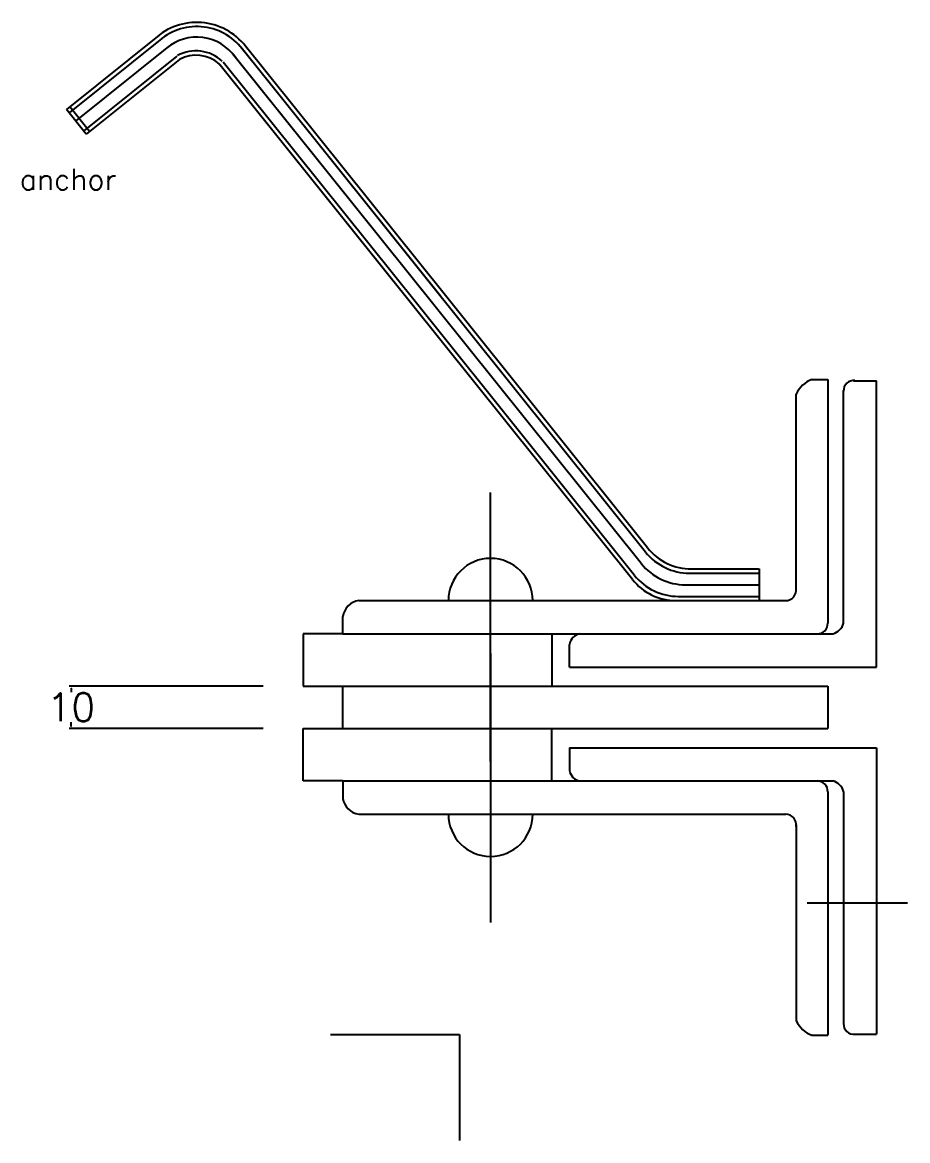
# Model space of a CAD drawing. Header units: metres. Extents: x 444 to 3227, y -3167 to -392.
# Drawn here: x 1369.2 to 1447.9, y -2775.2 to -2675.8 of the extents above; entities that cross this region are included whole.
import ezdxf

# ---------------------------------------------------------------- set-up
doc = ezdxf.new("R2010")
doc.units = ezdxf.units.M
doc.layers.get('DEFPOINTS').update_dxf_attribs({"linetype": 'CONTINUOUS'})
for name, color, linetype in [('BANGUNAN', 7, 'CONTINUOUS'), ('DIMENSI', 7, 'CONTINUOUS'), ('TEX', 7, 'CONTINUOUS')]:
    doc.layers.add(name, color=color, linetype=linetype)
doc.styles.get("Standard").update_dxf_attribs({"font": 'Simplex.shx', "height": 2.5})
doc.dimstyles.get("Standard").update_dxf_attribs({"dimtxt": 0.18, "dimasz": 0.18, "dimexe": 0.18, "dimexo": 0.0625, "dimgap": 0.09, "dimtad": 0, "dimtih": 1, "dimtoh": 1, "dimdec": 4, "dimzin": 0, "dimdsep": 46, "dimtxsty": 'Standard', "dimcen": 0.09, "dimadec": 0, "dimazin": 0, "dimtfac": 1, "dimtdec": 4, "dimtofl": 0, "dimtmove": 0, "dimatfit": 3, "dimfxl": 1, "dimtolj": 1, "dimtzin": 0, "dimarcsym": 0})

# ---------------------------------------------------------------- blocks, each defined once
blk = doc.blocks.new('*D309')
at = {"layer": 'DEFPOINTS', "color": 0}
for p in [(1390.637, -2734.806), (1373.494, -2738.571), (1390.637, -2738.571)]:
    blk.add_point(p, dxfattribs=at)
at = {"layer": 'DIMENSI', "color": 0, "lineweight": -2}
for p, q in [((1390.574, -2734.806), (1373.314, -2734.806)), ((1373.494, -2734.986), (1373.494, -2735.339)), ((1390.574, -2738.571), (1373.314, -2738.571)), ((1373.494, -2738.391), (1373.494, -2738.019))]:
    blk.add_line(p, q, dxfattribs=at)
at = {"layer": 'DIMENSI', "color": 0}
for points in [[(1373.464, -2734.986), (1373.524, -2734.986), (1373.494, -2734.806)], [(1373.464, -2738.391), (1373.524, -2738.391), (1373.494, -2738.571)]]:
    blk.add_solid(points, dxfattribs=at)
at = {"layer": 'DIMENSI', "color": 0, "insert": (1373.494, -2736.679), "char_height": 2.5, "attachment_point": 5}
blk.add_mtext('\\A1;10', dxfattribs=at)

msp = doc.modelspace()

# ---------------------------------------------------------------- linework, layer by layer
at = {"layer": 'BANGUNAN', "color": 2}
for p, q in [((1381.31992, -2676.95083), (1373.0806, -2683.55827)), ((1381.55453, -2677.24337), (1373.31521, -2683.85082)), ((1382.14105, -2677.97475), (1373.90173, -2684.58219)), ((1406.36126, -2700.18301), (1388.58471, -2678.01609)), ((1424.57692, -2722.89751), (1388.73777, -2678.20696)), ((1406.65381, -2699.94841), (1388.87726, -2677.78149)), ((1382.89567, -2678.81165), (1374.60555, -2685.45983)), ((1383.13027, -2679.1042), (1374.84015, -2685.75238)), ((1405.62989, -2700.76953), (1387.85334, -2678.60261)), ((1424.2022, -2723.92876), (1387.99918, -2678.78447)), ((1423.40717, -2725.33501), (1386.74958, -2679.62387)), ((1404.01838, -2701.15765), (1386.74958, -2679.62387)), ((1404.31093, -2700.92304), (1387.02362, -2679.36619)), ((1374.84015, -2685.75238), (1373.0806, -2683.55827)), ((1375.1327, -2685.51778), (1373.37315, -2683.32366)), ((1424.75688, -2722.52251), (1406.65381, -2699.94841)), ((1423.58713, -2724.96001), (1404.31093, -2700.92304)), ((1445.12583, -2733.10618), (1445.12583, -2707.66008)), ((1437.97405, -2726.26942), (1437.97405, -2708.84483)), ((1442.17973, -2729.22258), (1442.17973, -2708.53603)), ((1397.66155, -2730.16008), (1397.66155, -2728.61317)), ((1417.80473, -2733.10618), (1417.80473, -2731.09758)), ((1397.66155, -2738.57089), (1397.66155, -2734.82089)), ((1397.66155, -2738.57089), (1440.78655, -2738.57089)), ((1422.03655, -2738.57089), (1440.78655, -2738.57089)), ((1417.80473, -2740.28559), (1417.80473, -2742.29419)), ((1445.12583, -2740.28559), (1445.12583, -2765.73169)), ((1397.66155, -2743.23169), (1397.66155, -2744.77861)), ((1442.17973, -2744.16919), (1442.17973, -2764.85574)), ((1437.97405, -2747.12236), (1437.97405, -2764.54694))]:
    msp.add_line(p, q, dxfattribs=at)
at = {"layer": 'BANGUNAN', "color": 2, "linetype": 'ByBlock', "ltscale": 0.5}
for p, q in [((1439.36854, -2707.56297), (1440.78655, -2707.56297)), ((1443.05569, -2707.66008), (1445.12583, -2707.66008)), ((1428.47757, -2724.76942), (1434.6751, -2724.76942)), ((1428.65753, -2724.39442), (1434.6751, -2724.39442)), ((1427.48778, -2726.83192), (1434.6751, -2726.83192)), ((1399.0678, -2727.20692), (1437.03655, -2727.20692)), ((1418.74223, -2730.16008), (1441.24223, -2730.16008)), ((1417.80473, -2733.10618), (1445.12583, -2733.10618)), ((1397.66155, -2734.82089), (1440.78655, -2734.82089)), ((1397.66155, -2738.57089), (1422.03655, -2738.57089)), ((1417.80473, -2740.28559), (1445.12583, -2740.28559)), ((1418.74223, -2743.23169), (1441.24223, -2743.23169)), ((1399.0678, -2746.18486), (1437.03655, -2746.18486)), ((1439.36854, -2765.8288), (1440.78655, -2765.8288)), ((1443.05569, -2765.73169), (1445.12583, -2765.73169))]:
    msp.add_line(p, q, dxfattribs=at)
at = {"layer": 'BANGUNAN', "color": 1}
for p, q in [((1410.78655, -2741.50021), (1410.78655, -2717.58625)), ((1410.78655, -2731.89156), (1410.78655, -2755.80553))]:
    msp.add_line(p, q, dxfattribs=at)
at = {"layer": 'BANGUNAN', "color": 2}
for centre, radius, start, end in [((1384.66403, -2681.31982), 5.50192, 35.0550773, 130.0240012), ((1384.66403, -2681.31982), 5.12692, 35.0550773, 130.0240012), ((1384.66403, -2681.31982), 4.18942, 35.0550773, 130.0240012), ((1384.59835, -2681.79453), 3.43982, 47.3957392, 118.6206687), ((1384.59835, -2681.79453), 3.06482, 48.1303391, 118.6206687), ((1386.0182, -2680.21039), 0.9375, 38.7275286, 48.1303391), ((1440.18114, -2709.84641), 2.42372, 109.5890234, 155.5914767), ((1443.08646, -2708.55971), 0.90725, 83.5467714, 181.9438622), ((1410.78655, -2727.20692), 3.75, 0, 180), ((1437.01692, -2726.24979), 0.95733, 271.1748348, 7.8615718), ((1399.29738, -2728.84274), 1.65186, 97.9888505, 172.0111495), ((1440.87755, -2728.8579), 1.35229, 285.6452874, 344.3547126), ((1418.91234, -2731.26769), 1.12059, 98.7311867, 171.2688133), ((1418.91234, -2742.12409), 1.12059, 188.7311867, 261.2688133), ((1440.87755, -2744.53388), 1.35229, 15.6452874, 74.3547126), ((1399.29738, -2744.54903), 1.65186, 187.9888505, 262.0111495), ((1410.78655, -2746.18486), 3.75, 180, 0), ((1437.01692, -2747.14198), 0.95733, 352.1384282, 88.8251652), ((1440.18114, -2763.54536), 2.42372, 204.4085233, 250.4109766), ((1443.08646, -2764.83206), 0.90725, 178.0561378, 276.4532286)]:
    msp.add_arc(centre, radius, start, end, dxfattribs=at)
at = {"layer": 'BANGUNAN', "color": 2, "ltscale": 0.5}
for centre in [(1428.47757, -2719.76942), (1428.65753, -2719.39442), (1427.48778, -2721.83192), (1427.30782, -2722.20692)]:
    msp.add_arc(centre, 5, 218.7275286, 270, dxfattribs=at)
at = {"layer": 'DIMENSI', "color": 2}
for p, q in [((1440.78655, -2707.56297), (1440.78655, -2729.20275)), ((1434.6751, -2724.39442), (1434.6751, -2727.20692)), ((1428.10285, -2725.80067), (1434.6751, -2725.80067)), ((1397.66155, -2730.16008), (1394.13803, -2730.16008)), ((1394.13803, -2730.16008), (1394.13803, -2734.8063)), ((1397.66155, -2730.16008), (1421.92293, -2730.16008)), ((1416.23478, -2730.16008), (1416.23478, -2734.82089)), ((1421.92293, -2730.16008), (1439.82922, -2730.16008)), ((1394.13803, -2734.8063), (1397.66155, -2734.82089)), ((1440.78655, -2734.82089), (1440.78655, -2738.57089)), ((1394.13803, -2738.58547), (1397.66155, -2738.57089)), ((1394.13803, -2743.23169), (1394.13803, -2738.58547)), ((1416.23478, -2743.23169), (1416.23478, -2738.57089)), ((1397.66155, -2743.23169), (1394.13803, -2743.23169)), ((1397.66155, -2743.23169), (1421.92293, -2743.23169)), ((1421.92293, -2743.23169), (1439.82922, -2743.23169)), ((1440.78655, -2744.18902), (1440.78655, -2765.8288))]:
    msp.add_line(p, q, dxfattribs=at)
for centre, radius, start, end in [((1428.10285, -2720.80067), 5, 218.7275286, 270), ((1439.82922, -2729.20275), 0.95733, 270, 0), ((1439.82922, -2744.18902), 0.95733, 0, 90)]:
    msp.add_arc(centre, radius, start, end, dxfattribs=at)
at = {"layer": 'TEX', "color": 2}
for p, q in [((1447.88143, -2754.10011), (1438.93149, -2754.10011)), ((1396.56525, -2765.76588), (1408.02946, -2765.76588)), ((1408.02946, -2765.76588), (1408.02946, -2775.19718))]:
    msp.add_line(p, q, dxfattribs=at)

# ---------------------------------------------------------------- texts
msp.add_text('anchor        ', height=1.875, dxfattribs=at).set_placement((1368.90998, -2690.71485))

# ---------------------------------------------------------------- dimensions: what is measured, and where the dimension line sits
at = {"layer": 'DIMENSI', "color": 2}
dim = msp.add_linear_dim(base=(1373.49385, -2738.57089), p1=(1390.63659, -2734.8063), p2=(1390.63659, -2738.57089), angle=270, text='10', dimstyle='Standard', dxfattribs=at)
dim.commit()
dim.dimension.update_dxf_attribs({"geometry": '*D309', "text_midpoint": (1373.49385, -2736.67934), "dimtype": 161})

doc.saveas('drawing.dxf')
